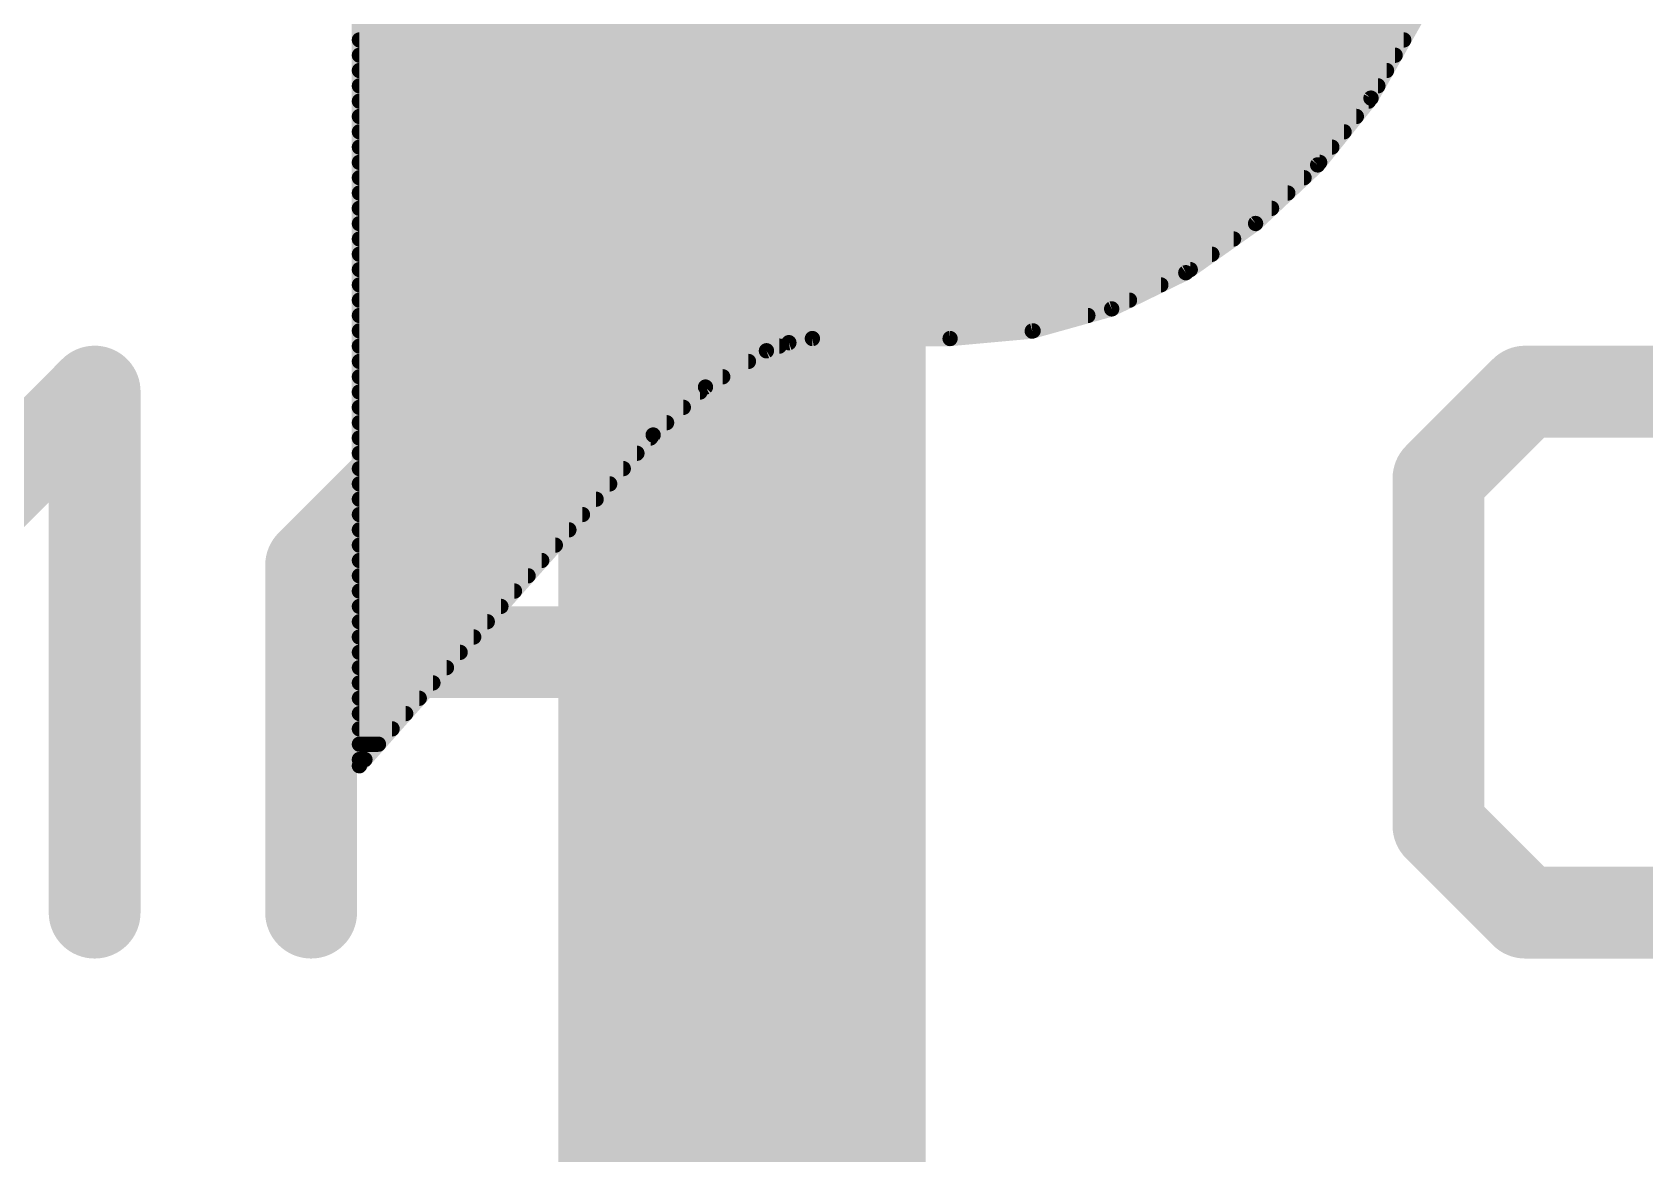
# Model space of a CAD drawing. Extents: x -19.1 to 20.4, y -11.4 to 20.4.
# Drawn here: x 3.902 to 6.578, y 7.931 to 9.792 of the extents above; entities that cross this region are included whole.
import ezdxf

# ---------------------------------------------------------------- set-up
doc = ezdxf.new("R2010")
doc.units = 0
for name, color, linetype in [('16', 132, 'CONTINUOUS'), ('21', 41, 'CONTINUOUS'), ('22', 40, 'CONTINUOUS'), ('23', 53, 'CONTINUOUS')]:
    doc.layers.add(name, color=color, linetype=linetype)

msp = doc.modelspace()

# ---------------------------------------------------------------- linework, layer by layer
at = {"layer": '16', "const_width": 0.6096}
msp.add_lwpolyline([(5.08, 7.62), (5.08, 14.605)], dxfattribs=at)
at = {"layer": '21', "const_width": 0.0254}
for points in [[(4.4451, 10.0913), (4.4451, 8.5749)], [(6.124, 9.6824), (6.2187, 9.8505)], [(4.4451, 9.8044), (6.1927, 9.8044)], [(4.4451, 9.779), (6.1784, 9.779)], [(4.4451, 9.7536), (6.1641, 9.7536)], [(4.4451, 9.7282), (6.1498, 9.7282)], [(4.4451, 9.7028), (6.1355, 9.7028)], [(4.4451, 9.6774), (6.12, 9.6774)], [(6.0356, 9.5717), (6.124, 9.6824)], [(4.4451, 9.652), (6.0997, 9.652)], [(4.4451, 9.6266), (6.0794, 9.6266)], [(4.4451, 9.6012), (6.0591, 9.6012)], [(4.4451, 9.5758), (6.0388, 9.5758)], [(5.9324, 9.4745), (6.0356, 9.5717)], [(4.4451, 9.5504), (6.013, 9.5504)], [(4.4451, 9.525), (5.986, 9.525)], [(4.4451, 9.4996), (5.959, 9.4996)], [(4.4451, 9.4742), (5.932, 9.4742)], [(5.8167, 9.3928), (5.9324, 9.4745)], [(4.4451, 9.4488), (5.896, 9.4488)], [(4.4451, 9.4234), (5.86, 9.4234)], [(4.4451, 9.398), (5.8241, 9.398)], [(5.6937, 9.3328), (5.8167, 9.3928)], [(4.4451, 9.3726), (5.7753, 9.3726)], [(4.4451, 9.3472), (5.7232, 9.3472)], [(5.5618, 9.296), (5.6937, 9.3328)], [(4.4451, 9.3218), (5.6542, 9.3218)], [(4.4451, 9.2964), (5.5632, 9.2964)], [(5.1207, 9.2633), (5.1579, 9.2768)], [(5.1579, 9.2768), (5.1969, 9.2836)], [(5.1969, 9.2836), (5.4255, 9.2836)], [(5.4255, 9.2836), (5.5618, 9.296)], [(4.4451, 9.271), (5.142, 9.271)], [(5.0195, 9.2031), (5.1207, 9.2633)], [(4.4451, 9.2456), (5.0909, 9.2456)], [(4.4451, 9.2202), (5.0482, 9.2202)], [(4.4451, 9.1948), (5.0104, 9.1948)], [(4.9327, 9.1236), (5.0195, 9.2031)], [(4.4451, 9.1694), (4.9827, 9.1694)], [(4.4451, 9.144), (4.955, 9.144)], [(4.4451, 8.5749), (4.9327, 9.1236)], [(4.4451, 9.1186), (4.9283, 9.1186)], [(4.4451, 9.0932), (4.9057, 9.0932)], [(4.4451, 9.0678), (4.8831, 9.0678)], [(4.4451, 9.0424), (4.8605, 9.0424)], [(4.4451, 9.017), (4.838, 9.017)], [(4.4451, 8.9916), (4.8154, 8.9916)], [(4.4451, 8.9662), (4.7928, 8.9662)], [(4.4451, 8.9408), (4.7703, 8.9408)], [(4.4451, 8.9154), (4.7477, 8.9154)], [(4.4451, 8.89), (4.7251, 8.89)], [(4.4451, 8.8646), (4.7025, 8.8646)], [(4.4451, 8.8392), (4.68, 8.8392)], [(4.4451, 8.8138), (4.6574, 8.8138)], [(4.4451, 8.7884), (4.6348, 8.7884)], [(4.4451, 8.763), (4.6123, 8.763)], [(4.4451, 8.7376), (4.5897, 8.7376)], [(4.4451, 8.7122), (4.5671, 8.7122)], [(4.4451, 8.6868), (4.5445, 8.6868)], [(4.4451, 8.6614), (4.522, 8.6614)], [(4.4451, 8.636), (4.4994, 8.636)], [(4.4451, 8.6106), (4.4768, 8.6106)], [(4.4451, 8.5852), (4.4543, 8.5852)]]:
    msp.add_lwpolyline(points, dxfattribs=at)
at = {"layer": '21', "const_width": 0.0127}
for points in [[(4.4451, 9.7853, 1), (4.4451, 9.7727)], [(6.1784, 9.7727, 1), (6.1784, 9.7853)], [(4.4451, 9.7599, 1), (4.4451, 9.7473)], [(6.1641, 9.7473, 1), (6.1641, 9.7599)], [(4.4451, 9.7346, 1), (4.4451, 9.7219)], [(4.4451, 9.7091, 1), (4.4451, 9.6965)], [(6.1355, 9.6965, 1), (6.1355, 9.7091)], [(6.1498, 9.7219, 1), (6.1498, 9.7346)], [(4.4451, 9.6837, 1), (4.4451, 9.6711)], [(6.1185, 9.6855, 1), (6.1295, 9.6793)], [(6.129, 9.6784, 1), (6.119, 9.6864)], [(6.12, 9.6711, 1), (6.12, 9.6837)], [(4.4451, 9.6584, 1), (4.4451, 9.6457)], [(6.0997, 9.6457, 1), (6.0997, 9.6584)], [(4.4451, 9.6329, 1), (4.4451, 9.6203)], [(6.0794, 9.6203, 1), (6.0794, 9.6329)], [(4.4451, 9.6075, 1), (4.4451, 9.5949)], [(6.0591, 9.5949, 1), (6.0591, 9.6075)], [(4.4451, 9.5822, 1), (4.4451, 9.5695)], [(6.0306, 9.5757, 1), (6.0405, 9.5677)], [(6.0399, 9.5671, 1), (6.0312, 9.5763)], [(6.0388, 9.5695, 1), (6.0388, 9.5822)], [(4.4451, 9.5567, 1), (4.4451, 9.5441)], [(6.013, 9.5441, 1), (6.013, 9.5567)], [(4.4451, 9.5313, 1), (4.4451, 9.5187)], [(5.986, 9.5187, 1), (5.986, 9.5313)], [(4.4451, 9.506, 1), (4.4451, 9.4933)], [(5.959, 9.4933, 1), (5.959, 9.506)], [(4.4451, 9.4805, 1), (4.4451, 9.4679)], [(5.9281, 9.4791, 1), (5.9368, 9.4699)], [(5.9361, 9.4693, 1), (5.9288, 9.4797)], [(5.932, 9.4679, 1), (5.932, 9.4805)], [(4.4451, 9.4551, 1), (4.4451, 9.4425)], [(5.896, 9.4425, 1), (5.896, 9.4551)], [(4.4451, 9.4298, 1), (4.4451, 9.4171)], [(5.86, 9.4171, 1), (5.86, 9.4298)], [(4.4451, 9.4043, 1), (4.4451, 9.3917)], [(5.813, 9.398, 1), (5.8204, 9.3876)], [(5.8195, 9.3871, 1), (5.8139, 9.3985)], [(5.8241, 9.3917, 1), (5.8241, 9.4043)], [(4.4451, 9.3789, 1), (4.4451, 9.3663)], [(5.7753, 9.3663, 1), (5.7753, 9.3789)], [(4.4451, 9.3536, 1), (4.4451, 9.3409)], [(5.6909, 9.3385, 1), (5.6964, 9.3271)], [(5.6954, 9.3267, 1), (5.692, 9.3389)], [(5.7232, 9.3409, 1), (5.7232, 9.3536)], [(4.4451, 9.3281, 1), (4.4451, 9.3155)], [(5.6542, 9.3155, 1), (5.6542, 9.3281)], [(4.4451, 9.3027, 1), (4.4451, 9.2901)], [(5.1568, 9.283, 1), (5.159, 9.2705)], [(5.1601, 9.2708, 1), (5.1558, 9.2827)], [(5.1969, 9.2899, 1), (5.1969, 9.2773)], [(5.198, 9.2773, 1), (5.1958, 9.2899)], [(5.4249, 9.2899, 1), (5.4261, 9.2773)], [(5.4255, 9.2773, 1), (5.4255, 9.2899)], [(5.5601, 9.3021, 1), (5.5635, 9.2899)], [(5.5624, 9.2897, 1), (5.5612, 9.3023)], [(5.5632, 9.2901, 1), (5.5632, 9.3027)], [(4.4451, 9.2774, 1), (4.4451, 9.2647)], [(5.1185, 9.2693, 1), (5.1229, 9.2573)], [(5.1239, 9.2578, 1), (5.1175, 9.2688)], [(5.142, 9.2647, 1), (5.142, 9.2774)], [(4.4451, 9.2519, 1), (4.4451, 9.2393)], [(5.0909, 9.2393, 1), (5.0909, 9.2519)], [(4.4451, 9.2012, 1), (4.4451, 9.1885)], [(4.4451, 9.2265, 1), (4.4451, 9.2139)], [(5.0104, 9.1885, 1), (5.0104, 9.2012)], [(5.0163, 9.2086, 1), (5.0227, 9.1977)], [(5.0238, 9.1985, 1), (5.0152, 9.2078)], [(5.0482, 9.2139, 1), (5.0482, 9.2265)], [(4.4451, 9.1758, 1), (4.4451, 9.1631)], [(4.9827, 9.1631, 1), (4.9827, 9.1758)], [(4.4451, 9.1503, 1), (4.4451, 9.1377)], [(4.955, 9.1377, 1), (4.955, 9.1503)], [(4.4451, 9.125, 1), (4.4451, 9.1123)], [(4.9284, 9.1283, 1), (4.937, 9.1189)], [(4.9374, 9.1194, 1), (4.928, 9.1278)], [(4.9283, 9.1123, 1), (4.9283, 9.125)], [(4.4451, 9.0996, 1), (4.4451, 9.0869)], [(4.9057, 9.0869, 1), (4.9057, 9.0996)], [(4.4451, 9.0741, 1), (4.4451, 9.0615)], [(4.8831, 9.0615, 1), (4.8831, 9.0741)], [(4.4451, 9.0488, 1), (4.4451, 9.0361)], [(4.8605, 9.0361, 1), (4.8605, 9.0488)], [(4.4451, 9.0234, 1), (4.4451, 9.0107)], [(4.838, 9.0107, 1), (4.838, 9.0234)], [(4.4451, 8.9979, 1), (4.4451, 8.9853)], [(4.8154, 8.9853, 1), (4.8154, 8.9979)], [(4.4451, 8.9726, 1), (4.4451, 8.9599)], [(4.7928, 8.9599, 1), (4.7928, 8.9726)], [(4.4451, 8.9472, 1), (4.4451, 8.9345)], [(4.7703, 8.9345, 1), (4.7703, 8.9472)], [(4.4451, 8.9217, 1), (4.4451, 8.9091)], [(4.7477, 8.9091, 1), (4.7477, 8.9217)], [(4.4451, 8.8963, 1), (4.4451, 8.8837)], [(4.7251, 8.8837, 1), (4.7251, 8.8963)], [(4.4451, 8.871, 1), (4.4451, 8.8583)], [(4.7025, 8.8583, 1), (4.7025, 8.871)], [(4.4451, 8.8455, 1), (4.4451, 8.8329)], [(4.68, 8.8329, 1), (4.68, 8.8455)], [(4.4451, 8.8201, 1), (4.4451, 8.8075)], [(4.6574, 8.8075, 1), (4.6574, 8.8201)], [(4.4451, 8.7948, 1), (4.4451, 8.7821)], [(4.6348, 8.7821, 1), (4.6348, 8.7948)], [(4.4451, 8.7693, 1), (4.4451, 8.7567)], [(4.6123, 8.7567, 1), (4.6123, 8.7693)], [(4.4451, 8.7439, 1), (4.4451, 8.7313)], [(4.4451, 8.7186, 1), (4.4451, 8.7059)], [(4.5671, 8.7059, 1), (4.5671, 8.7186)], [(4.5897, 8.7313, 1), (4.5897, 8.7439)], [(4.4451, 8.6931, 1), (4.4451, 8.6805)], [(4.5445, 8.6805, 1), (4.5445, 8.6931)], [(4.4451, 8.6677, 1), (4.4451, 8.6551)], [(4.522, 8.6551, 1), (4.522, 8.6677)], [(4.4451, 8.6424, 1), (4.4451, 8.6297)], [(4.4994, 8.6297, 1), (4.4994, 8.6424)], [(4.4451, 8.6169, 1), (4.4451, 8.6043)], [(4.4768, 8.6043, 1), (4.4768, 8.6169)], [(4.4451, 8.5915, 1), (4.4451, 8.5789)], [(4.4543, 8.5789, 1), (4.4543, 8.5915)], [(4.4387, 8.5749, 1), (4.4515, 8.5749)], [(4.4404, 8.5791, 1), (4.4498, 8.5707)]]:
    msp.add_lwpolyline(points, format="xyb", dxfattribs=at)
at = {"layer": '22', "const_width": 0.1524}
for points in [[(4.0057, 9.1955), (3.7176, 8.9074)], [(4.0057, 8.3312), (4.0057, 9.1955)], [(4.6531, 9.1955), (4.365, 8.9074)], [(4.9412, 8.9074), (4.6531, 9.1955)], [(6.236, 9.0515), (6.3801, 9.1955)], [(6.3801, 9.1955), (6.6682, 9.1955)], [(6.236, 8.4753), (6.236, 9.0515)], [(4.365, 8.9074), (4.365, 8.3312)], [(4.9412, 8.3312), (4.9412, 8.9074)], [(4.9412, 8.7634), (4.365, 8.7634)], [(6.3801, 8.3312), (6.236, 8.4753)], [(6.6682, 8.3312), (6.3801, 8.3312)]]:
    msp.add_lwpolyline(points, dxfattribs=at)
at = {"layer": '22', "const_width": 0.0762}
for points in [[(4.0438, 9.1955, 1), (3.9676, 9.1955)], [(4.0327, 9.1686, 1), (3.9788, 9.2225)], [(4.6801, 9.2225, 1), (4.6262, 9.1686)], [(4.6801, 9.1686, 1), (4.6262, 9.2225)], [(6.3801, 9.2336, 1), (6.3801, 9.1574)], [(6.407, 9.1686, 1), (6.3532, 9.2225)], [(6.2741, 9.0515, 1), (6.1979, 9.0515)], [(6.2091, 9.0784, 1), (6.263, 9.0245)], [(4.4031, 8.9074, 1), (4.3269, 8.9074)], [(4.3381, 8.9344, 1), (4.3919, 8.8805)], [(4.9793, 8.9074, 1), (4.9031, 8.9074)], [(4.9143, 8.8805, 1), (4.9682, 8.9344)], [(4.365, 8.8015, 1), (4.365, 8.7253)], [(4.9412, 8.7253, 1), (4.9412, 8.8015)], [(6.263, 8.5022, 1), (6.2091, 8.4483)], [(6.1979, 8.4753, 1), (6.2741, 8.4753)], [(6.3801, 8.3693, 1), (6.3801, 8.2931)], [(6.3532, 8.3043, 1), (6.407, 8.3581)], [(3.9676, 8.3312, 1), (4.0438, 8.3312)], [(4.3269, 8.3312, 1), (4.4031, 8.3312)], [(4.9031, 8.3312, 1), (4.9793, 8.3312)]]:
    msp.add_lwpolyline(points, format="xyb", dxfattribs=at)
at = {"layer": '23'}
msp.add_point((4.445, 8.5724), dxfattribs=at)

doc.saveas('drawing.dxf')
